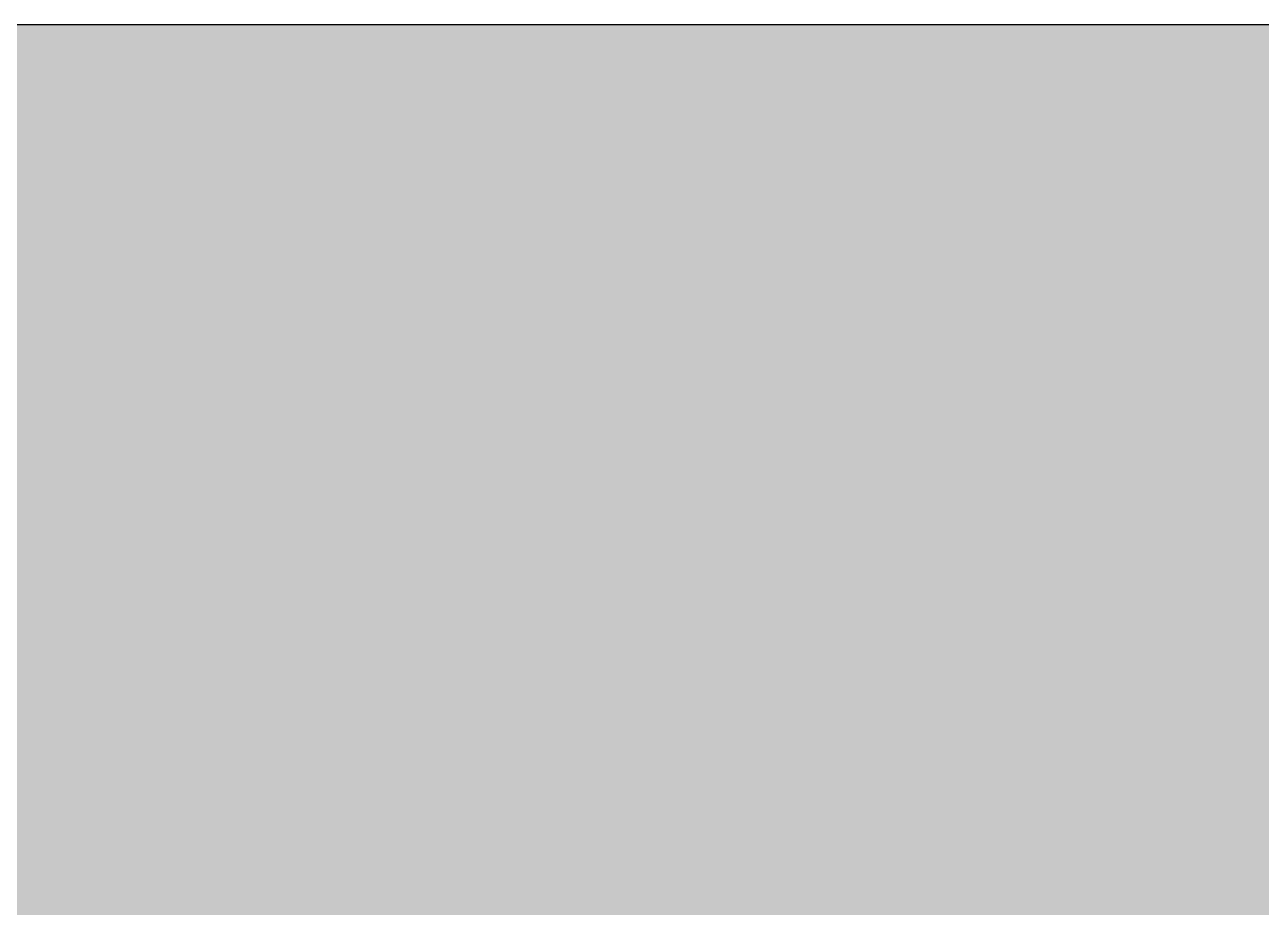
# Model space of a CAD drawing. Header units: millimetres. Extents: x -1030105 to 906887, y -616134 to 1220667.
# Drawn here: x -95267 to -89436, y 569609 to 573772 of the extents above; entities that cross this region are included whole.
import ezdxf

# ---------------------------------------------------------------- set-up
doc = ezdxf.new("R2010")
doc.units = ezdxf.units.MM
doc.header["$MEASUREMENT"] = 0
doc.layers.add('KTCQ CẢNH QUAN', color=192, linetype='Continuous')

# ---------------------------------------------------------------- blocks, each defined once
blk = doc.blocks.new('KIẾN TRÚC')
h = blk.add_hatch(color=9)
h.dxf.hatch_style = 1
edge = h.paths.add_edge_path(flags=16)
edge.add_line((62282, 27412), (55232.8, 27412))
edge.add_arc((32545.5, 30716.7), 22926.7, 284.53695, 351.71258, ccw=False)
edge.add_line((38300.2, 8523.9), (13217.5, 8523.9))
edge.add_arc((23753.1, 24110.8), 18813.6, 227.76772, 235.9443, ccw=False)
edge.add_arc((7788.8, 12733.4), 4187, 236.05901, 322.43607, ccw=False)
edge.add_arc((13873.6, 18503.3), 12505.3, 190.83274, 227.66057, ccw=False)
edge.add_arc((25477.5, 20792.2), 24332.7, 180.68322, 190.99113, ccw=False)
edge.add_arc((3282.9, 20557.2), 2137.1, 101.08076, 181.4794, ccw=False)
edge.add_line((2872.2, 22654.5), (4986.1, 23013.1))
edge.add_arc((28039.7, 24288.4), 23088.9, 153.20143, 183.1663, ccw=False)
edge.add_arc((10232.3, 40544.6), 6483.1, 182.84011, 244.39627, ccw=False)
edge.add_arc((-6425, 39970.9), 10185.3, 1.42081, 26.70696)
edge.add_arc((10590.6, 49414.3), 9292.7, 144.71332, 211.57549, ccw=False)
edge.add_arc((-12326.2, 64090.2), 17935.6, 328.73754, 356.18995)
edge.add_arc((16735.3, 62308.6), 11181, 84.12439, 176.97619, ccw=False)
edge.add_arc((20709, 99752.5), 26473.2, 263.86537, 288.48696)
edge.add_arc((35667.4, 54479.7), 21207.1, 73.35107, 108.03024, ccw=False)
edge.add_arc((44765.5, 84516.2), 10177.4, 252.72587, 285.71301)
edge.add_arc((49659, 68416), 6655.6, 49.49954, 108.73112, ccw=False)
edge.add_arc((48035, 66009.8), 9545.5, -2.32883, 51.46764, ccw=False)
edge.add_line((57572.7, 65622), (49483.5, 65623.9))
edge.add_line((49483.5, 65623.9), (62282, 65623.9))
edge.add_line((62282, 65623.9), (62282, 27412))
h.paths.add_polyline_path([(0, 77895.5), (64428.5, 77895.5), (64428.5, -0.6), (-1.8, 0.6)])
at = {"layer": 'KTCQ CẢNH QUAN'}
blk.add_lwpolyline([(64428.5, 77895.5), (0, 77895.5), (0, 0), (64428.5, 0)], close=True, dxfattribs=at)

msp = doc.modelspace()

# ---------------------------------------------------------------- block references
at = {"color": 3}
msp.add_blockref('KIẾN TRÚC', (-106778.5, 495876.5), dxfattribs=at)

doc.saveas('drawing.dxf')
